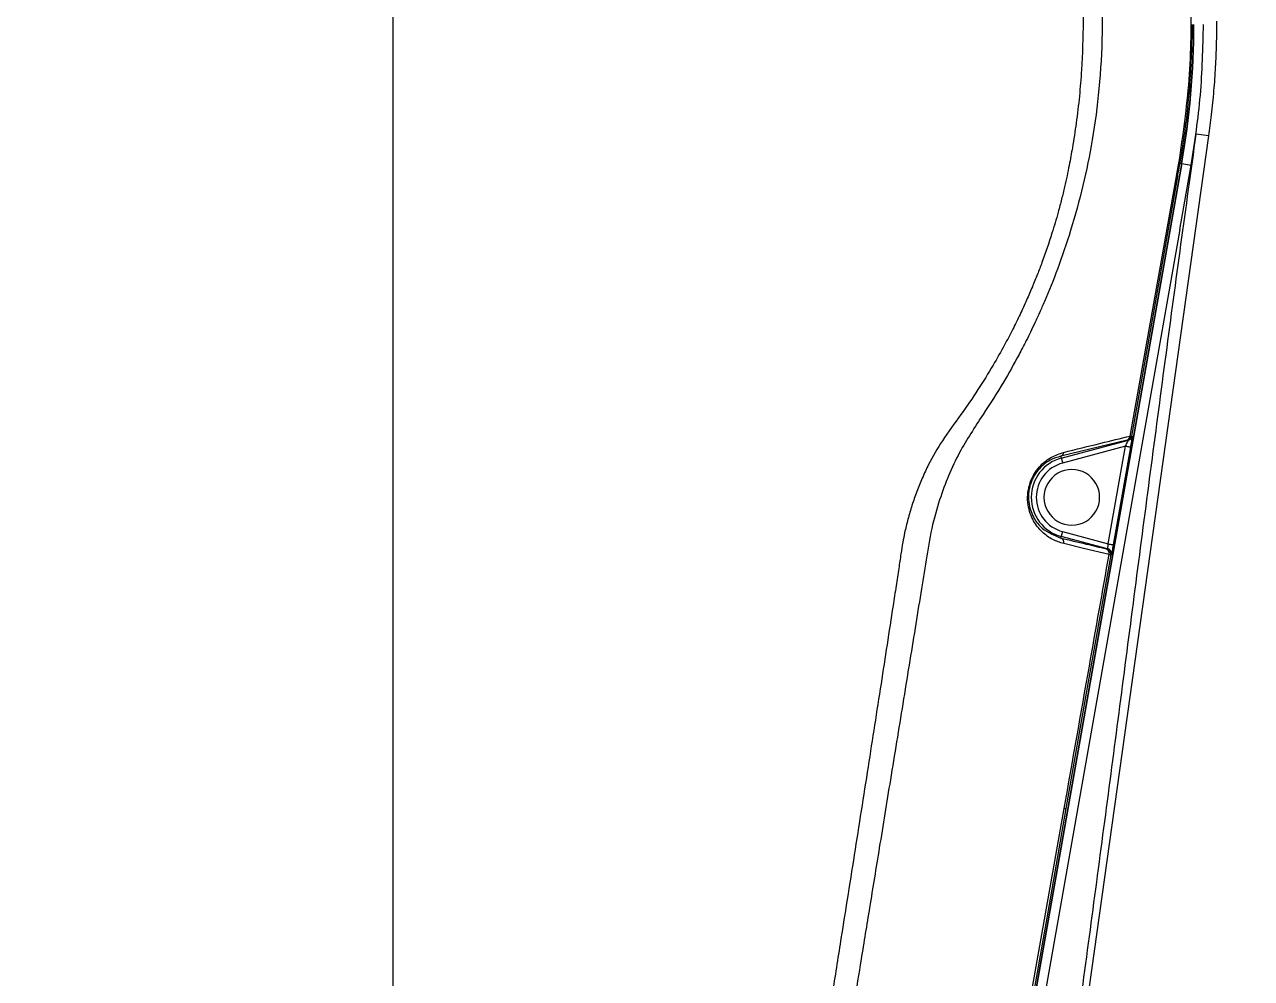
# Model space of a CAD drawing. Header units: millimetres. Extents: x -356 to 237, y 0 to 365.
# Drawn here: x 104.15 to 108.92, y 50.179 to 53.887 of the extents above; entities that cross this region are included whole.
import ezdxf

# ---------------------------------------------------------------- set-up
doc = ezdxf.new("R2010")
doc.units = ezdxf.units.MM

msp = doc.modelspace()

# ---------------------------------------------------------------- linework, layer by layer
at = {"color": 7, "linetype": 'Continuous', "lineweight": 25}
for p, q in [((105.5835, 49.2933), (105.5835, 56.6267)), ((108.2194, 49.6483), (108.7542, 53.454)), ((108.7542, 53.454), (108.7038, 53.4611)), ((108.6472, 53.3468), (107.9702, 49.5074)), ((108.6487, 53.3465), (107.9717, 49.5068)), ((108.6407, 53.3479), (108.6472, 53.3468)), ((108.6411, 53.0898), (108.6853, 53.3401)), ((108.6487, 53.3465), (108.6853, 53.3401)), ((108.4479, 52.2874), (108.6262, 53.2821)), ((108.6411, 53.0898), (108.0136, 49.5311)), ((108.4538, 52.2876), (108.4555, 52.2871)), ((108.1805, 52.2017), (108.4412, 52.2715)), ((108.43, 52.2481), (108.1856, 52.1826)), ((108.363, 51.8682), (108.43, 52.2481)), ((108.4494, 52.2447), (108.3824, 51.8648)), ((108.4412, 52.2715), (108.4396, 52.272)), ((108.1784, 52.2093), (108.1805, 52.2017)), ((108.1789, 51.8911), (108.1805, 51.8968)), ((108.36, 51.8487), (108.1805, 51.8968)), ((108.1856, 51.9158), (108.363, 51.8682)), ((108.3582, 51.8483), (108.36, 51.8487)), ((108.36, 51.8487), (108.3606, 51.85)), ((108.3742, 51.8263), (108.3725, 51.8259)), ((108.3745, 51.8297), (108.3728, 51.8293)), ((108.0647, 50.1225), (108.1918, 50.8401))]:
    msp.add_line(p, q, dxfattribs=at)
at = {"color": 7, "linetype": 'Continuous', "lineweight": 25, "flags": 128}
for points in [[(108.6262, 53.2821), (108.6327, 53.3193), (108.6379, 53.3486)], [(108.629, 53.2817), (108.5309, 52.725), (108.4538, 52.2876)], [(108.4365, 52.2713), (108.292, 52.2366), (108.1784, 52.2093)], [(108.43, 52.2481), (108.4337, 52.2475), (108.4373, 52.2469), (108.4406, 52.2463), (108.4435, 52.2458), (108.4459, 52.2453), (108.4477, 52.245), (108.4489, 52.2448), (108.4494, 52.2447)], [(108.1805, 52.2017), (108.1806, 52.2012), (108.1809, 52.2001), (108.1814, 52.1983), (108.182, 52.196), (108.1828, 52.1931), (108.1836, 52.1898), (108.1846, 52.1863), (108.1856, 52.1826)], [(108.1805, 51.8968), (108.1806, 51.8972), (108.1809, 51.8983), (108.1814, 51.9001), (108.182, 51.9025), (108.1828, 51.9053), (108.1836, 51.9086), (108.1846, 51.9121), (108.1856, 51.9158)], [(108.3662, 51.8271), (108.2674, 51.8507), (108.1902, 51.8691)], [(108.363, 51.8682), (108.3667, 51.8676), (108.3703, 51.8669), (108.3736, 51.8664), (108.3765, 51.8659), (108.3789, 51.8654), (108.3807, 51.8651), (108.3819, 51.8649), (108.3824, 51.8648)], [(108.3725, 51.8259), (108.275, 51.2732), (108.1985, 50.839)], [(108.1985, 50.839), (108.1276, 50.4371), (108.0719, 50.1213)]]:
    msp.add_lwpolyline(points, dxfattribs=at)
at = {"color": 7, "linetype": 'Continuous', "lineweight": 25}
for centre, radius, start, end in [((105.5835, 53.887), 3.111, 349.9999, 359.9999), ((105.5835, 53.887), 3.1125, 350.0001, 0.0001), ((108.6313, 53.311), 0.0381, 75.6662, 79.9975), ((108.6343, 53.3284), 0.047, 259.9757, 263.501), ((108.431, 52.2874), 0.017, 289.0596, 0.087), ((108.4345, 52.291), 0.0197, 285.0345, 350.0096), ((108.4361, 52.2905), 0.0197, 285.0345, 350.0096), ((108.2213, 52.0492), 0.1578, 104.9994, 255.0006), ((108.2213, 52.0492), 0.1381, 104.9999, 255.0001), ((108.1731, 52.2251), 0.0167, 288.6897, 356.6368), ((108.2213, 52.0492), 0.1083, 359.9994, 180.0006), ((108.2213, 52.0492), 0.1083, 179.9997, 0.0003), ((108.1725, 51.8739), 0.0183, 344.8216, 69.5036), ((108.3486, 51.8319), 0.0182, 344.7189, 69.3341), ((108.3531, 51.8293), 0.0197, 0.0187, 74.9412), ((108.3548, 51.8297), 0.0197, 0.0168, 74.9431), ((108.3562, 51.8313), 0.0192, 352.8399, 76.7728), ((108.3531, 51.8293), 0.0196, 350.0053, 0.023), ((108.3546, 51.8297), 0.0199, 350.0758, 359.9525), ((108.4592, 52.3541), 1.5374, 259.9825, 260.2338)]:
    msp.add_arc(centre, radius, start, end, dxfattribs=at)
for points, knots in [([(102.7225, 50.2354), (102.7301, 50.4235), (102.7451, 50.7968), (102.7678, 51.3524), (102.7907, 51.9058), (102.8112, 52.392), (102.8291, 52.8098), (102.8442, 53.1572), (102.8591, 53.5007), (102.8754, 53.8457), (102.8858, 54.1326), (102.918, 54.3586), (102.9513, 54.522), (102.9928, 54.679), (103.043, 54.8324), (103.103, 54.9853), (103.1746, 55.1398), (103.2512, 55.2806), (103.3374, 55.4201), (103.432, 55.5554), (103.5375, 55.6871), (103.647, 55.8078), (103.7895, 55.947), (103.9744, 56.0993), (104.1435, 56.2123), (104.2535, 56.2765), (104.3053, 56.3052), (104.3599, 56.3338), (104.4172, 56.3622), (104.4775, 56.3901), (104.5408, 56.4176), (104.6077, 56.4446), (104.6878, 56.4744), (104.7674, 56.501), (104.8473, 56.5248), (104.9195, 56.5443), (105.0001, 56.5636), (105.1184, 56.5878), (105.2654, 56.6099), (105.4314, 56.6243), (105.5352, 56.6259), (105.5835, 56.6267)], [0, 0, 0, 0, 0.071184, 0.141274, 0.210323, 0.280644, 0.325304, 0.368459, 0.412159, 0.455325, 0.499119, 0.520569, 0.541592, 0.562152, 0.58194, 0.60262, 0.624221, 0.646276, 0.663205, 0.686221, 0.708662, 0.726971, 0.747845, 0.783917, 0.817419, 0.824604, 0.832073, 0.839833, 0.847893, 0.856263, 0.864956, 0.873987, 0.883558, 0.897289, 0.905689, 0.915111, 0.925557, 0.937037, 0.960744, 0.981728, 1, 1, 1, 1]), ([(105.5835, 56.6555), (105.6751, 56.653), (105.8551, 56.6479), (106.1191, 56.6071), (106.3714, 56.5447), (106.6359, 56.4521), (106.9064, 56.3247), (107.1744, 56.157), (107.4139, 55.9672), (107.6243, 55.7593), (107.8061, 55.5372), (107.9597, 55.3043), (108.0862, 55.0642), (108.1857, 54.8193), (108.2596, 54.5726), (108.3096, 54.328), (108.3365, 54.0889), (108.3421, 53.859), (108.3301, 53.6426), (108.3038, 53.4443), (108.2663, 53.2605), (108.2206, 53.093), (108.1694, 52.9428), (108.1269, 52.8371), (108.0965, 52.768), (108.0783, 52.7285), (108.0611, 52.6926), (108.0451, 52.6602), (108.0303, 52.6313), (108.0015, 52.5765), (107.9524, 52.4887), (107.8722, 52.3635), (107.7758, 52.2187), (107.7134, 52.067), (107.6743, 51.9258), (107.6552, 51.8035), (107.6339, 51.6745), (107.6118, 51.5382), (107.5884, 51.3948), (107.5564, 51.1983), (107.5178, 50.9615), (107.4747, 50.6973), (107.4368, 50.4647), (107.4041, 50.2642), (107.3767, 50.0961), (107.3581, 49.9822), (107.3468, 49.913), (107.3412, 49.8789), (107.3362, 49.8483), (107.3318, 49.8215), (107.328, 49.7983), (107.3177, 49.735), (107.3011, 49.6304), (107.2816, 49.5159), (107.2785, 49.4335), (107.279, 49.3844), (107.2821, 49.3354), (107.2876, 49.2865), (107.2954, 49.238), (107.3055, 49.1902), (107.3171, 49.1463), (107.3306, 49.1031), (107.3471, 49.0574), (107.3698, 49.0038), (107.4003, 48.9431), (107.44, 48.8767), (107.4899, 48.8071), (107.5455, 48.743), (107.5907, 48.6989), (107.6195, 48.6734), (107.6341, 48.6611), (107.6474, 48.6502), (107.6595, 48.6407), (107.6701, 48.6326), (107.7135, 48.6002), (107.7933, 48.5494), (107.9158, 48.495), (108.0388, 48.454), (108.1569, 48.4113), (108.2713, 48.3709), (108.4031, 48.3241), (108.5565, 48.2697), (108.7353, 48.2063), (108.8574, 48.163), (108.9197, 48.1409)], [0, 0, 0, 0, 0.024441, 0.048061, 0.071154, 0.09378, 0.122786, 0.150815, 0.178018, 0.204221, 0.22967, 0.254523, 0.278594, 0.302025, 0.325013, 0.347259, 0.368617, 0.389173, 0.408619, 0.426434, 0.442551, 0.45866, 0.472781, 0.48489, 0.489081, 0.492948, 0.49649, 0.499707, 0.502599, 0.505168, 0.516231, 0.529458, 0.544866, 0.562603, 0.572945, 0.583956, 0.595605, 0.607893, 0.620824, 0.634402, 0.661059, 0.684903, 0.705891, 0.723986, 0.739157, 0.751379, 0.754793, 0.757877, 0.76063, 0.763051, 0.76514, 0.766896, 0.780185, 0.793447, 0.797827, 0.802196, 0.806564, 0.810938, 0.815318, 0.819692, 0.823979, 0.827436, 0.831759, 0.836945, 0.842997, 0.849888, 0.857561, 0.865837, 0.872525, 0.874402, 0.876106, 0.877638, 0.878999, 0.880192, 0.881216, 0.89346, 0.905345, 0.916904, 0.928079, 0.938882, 0.949316, 0.965406, 0.982352, 1, 1, 1, 1]), ([(105.5835, 56.6267), (105.6396, 56.6257), (105.7578, 56.6236), (105.9441, 56.6049), (106.1379, 56.5718), (106.3242, 56.5251), (106.5018, 56.4676), (106.6716, 56.3996), (106.8397, 56.3181), (106.9999, 56.226), (107.18, 56.1049), (107.3714, 55.9506), (107.5128, 55.8097), (107.5928, 55.7198), (107.6225, 55.6853), (107.6514, 55.6504), (107.6796, 55.6152), (107.7071, 55.5796), (107.7326, 55.5453), (107.76, 55.5072), (107.8001, 55.4493), (107.8518, 55.3694), (107.9079, 55.2741), (107.9607, 55.1758), (108.0087, 55.0772), (108.0512, 54.9795), (108.086, 54.8906), (108.1276, 54.7729), (108.1721, 54.6241), (108.2133, 54.4444), (108.2427, 54.2659), (108.2608, 54.0851), (108.267, 53.8986), (108.262, 53.7393), (108.2513, 53.6077), (108.2394, 53.5067), (108.2274, 53.4292), (108.2177, 53.3743), (108.2108, 53.3381), (108.2026, 53.2981), (108.1929, 53.2545), (108.1815, 53.2072), (108.1657, 53.1471), (108.1413, 53.0644), (108.1138, 52.984), (108.0874, 52.9149), (108.0676, 52.8662), (108.0452, 52.8143), (108.0199, 52.7592), (107.9914, 52.7013), (107.9569, 52.6354), (107.9124, 52.5567), (107.8562, 52.466), (107.7898, 52.3683), (107.7191, 52.2757), (107.6714, 52.1915), (107.6398, 52.1246), (107.6182, 52.0716), (107.5996, 52.0182), (107.5838, 51.9646), (107.5725, 51.9169), (107.5636, 51.8719), (107.5566, 51.8258), (107.548, 51.7693), (107.5378, 51.7022), (107.5149, 51.5529), (107.4787, 51.3183), (107.4284, 50.9953), (107.3754, 50.6578), (107.328, 50.3587), (107.2879, 50.1053), (107.2544, 49.8996), (107.223, 49.6895), (107.1815, 49.4892), (107.1811, 49.354), (107.1809, 49.2933)], [0, 0, 0, 0, 0.018594, 0.039227, 0.06201, 0.08378, 0.102863, 0.123911, 0.144415, 0.164774, 0.185159, 0.21635, 0.246177, 0.25124, 0.256276, 0.261287, 0.266276, 0.271244, 0.276193, 0.280464, 0.28681, 0.299557, 0.312018, 0.323482, 0.336576, 0.348384, 0.35879, 0.36826, 0.389798, 0.410254, 0.429377, 0.449789, 0.470461, 0.491265, 0.502607, 0.514252, 0.524987, 0.528638, 0.53272, 0.537232, 0.542173, 0.547546, 0.553356, 0.562779, 0.576165, 0.581522, 0.587329, 0.593586, 0.600287, 0.607428, 0.615002, 0.624967, 0.637389, 0.650391, 0.664146, 0.676, 0.682384, 0.688702, 0.694958, 0.701142, 0.707238, 0.711215, 0.716365, 0.722688, 0.730187, 0.738866, 0.772807, 0.808932, 0.847283, 0.886166, 0.909388, 0.932404, 0.955265, 0.979903, 1, 1, 1, 1]), ([(108.6379, 53.3486), (108.6535, 53.4566), (108.6847, 53.6718), (108.6882, 53.9988), (108.6601, 54.3244), (108.5965, 54.6453), (108.5021, 54.9588), (108.4124, 55.1566), (108.3674, 55.2557)], [0, 0, 0, 0, 0.167102, 0.333056, 0.499671, 0.667289, 0.833538, 1, 1, 1, 1]), ([(108.7542, 53.454), (108.7578, 53.4813), (108.7656, 53.5399), (108.7744, 53.6291), (108.7808, 53.7207), (108.7847, 53.8105), (108.7851, 53.8699), (108.7854, 53.8996)], [0, 0, 0, 0, 0.184845, 0.396734, 0.601381, 0.800689, 1, 1, 1, 1]), ([(108.6879, 53.887), (108.6875, 53.8529), (108.6869, 53.7822), (108.6809, 53.6692), (108.6711, 53.5586), (108.6576, 53.4495), (108.6465, 53.383), (108.6407, 53.3479)], [0, 0, 0, 0, 0.18864, 0.391427, 0.626525, 0.803342, 1, 1, 1, 1]), ([(108.6853, 53.3401), (108.6992, 53.4307), (108.7271, 53.612), (108.7311, 53.7953), (108.7331, 53.887)], [0, 0, 0, 0, 0.5000002, 1, 1, 1, 1]), ([(108.7038, 53.4611), (108.6839, 53.3182), (108.6441, 53.0325), (108.5864, 52.6036), (108.5296, 52.1746), (108.4734, 51.7455), (108.4178, 51.319), (108.3622, 50.895), (108.3064, 50.4737), (108.2497, 50.0525), (108.2106, 49.7718), (108.191, 49.6315)], [0, 0, 0, 0, 0.111997, 0.223996, 0.335997, 0.447999, 0.560001, 0.670003, 0.780004, 0.890002, 1, 1, 1, 1]), ([(108.6407, 53.3479), (108.6385, 53.3356), (108.6346, 53.3135), (108.6307, 53.2914), (108.629, 53.2817)], [0, 0, 0, 0, 0.560002, 1, 1, 1, 1]), ([(108.1897, 52.2241), (108.238, 52.2359), (108.324, 52.257), (108.4101, 52.2781), (108.4479, 52.2874)], [0, 0, 0, 0, 0.560223, 1, 1, 1, 1]), ([(108.4479, 52.2874), (108.4493, 52.2874), (108.4513, 52.2875), (108.4533, 52.2875), (108.4538, 52.2876)], [0, 0, 0, 0, 0.710958, 1, 1, 1, 1]), ([(108.4555, 52.2871), (108.4555, 52.2865), (108.4557, 52.2842), (108.4548, 52.279), (108.4537, 52.27), (108.4517, 52.2582), (108.4502, 52.2493), (108.4494, 52.2447)], [0, 0, 0, 0, 0.039704, 0.163039, 0.367164, 0.676001, 1, 1, 1, 1]), ([(108.43, 52.2481), (108.4315, 52.251), (108.4344, 52.2565), (108.4377, 52.263), (108.4398, 52.2674), (108.4406, 52.2696), (108.4413, 52.2708), (108.4412, 52.2714), (108.4412, 52.2715)], [0, 0, 0, 0, 0.37493, 0.714847, 0.844189, 0.933924, 0.984075, 1, 1, 1, 1]), ([(108.4365, 52.2713), (108.4373, 52.2715), (108.4383, 52.2718), (108.4393, 52.2719), (108.4396, 52.272)], [0, 0, 0, 0, 0.774561, 1, 1, 1, 1]), ([(108.1902, 51.8691), (108.1754, 51.8738), (108.1451, 51.8835), (108.104, 51.9138), (108.0756, 51.9497), (108.0587, 51.9867), (108.0501, 52.0212), (108.0488, 52.0532), (108.0522, 52.0803), (108.059, 52.1073), (108.0724, 52.1378), (108.0997, 52.175), (108.1385, 52.2072), (108.1737, 52.2188), (108.1897, 52.2241)], [0, 0, 0, 0, 0.095017, 0.195356, 0.308972, 0.373324, 0.445256, 0.526352, 0.56937, 0.613405, 0.69765, 0.772621, 0.896493, 1, 1, 1, 1]), ([(108.1784, 52.2093), (108.1644, 52.2048), (108.1333, 52.1948), (108.0979, 52.166), (108.0767, 52.1369), (108.066, 52.1155), (108.0597, 52.0984), (108.0552, 52.0803), (108.052, 52.0549), (108.054, 52.0155), (108.0713, 51.9689), (108.1114, 51.9178), (108.1529, 51.9014), (108.1789, 51.8911)], [0, 0, 0, 0, 0.100972, 0.223453, 0.305896, 0.34696, 0.387855, 0.431225, 0.475095, 0.5641, 0.699855, 0.811204, 1, 1, 1, 1]), ([(108.1789, 51.8911), (108.2117, 51.8832), (108.2704, 51.8692), (108.3292, 51.8551), (108.3551, 51.8489)], [0, 0, 0, 0, 0.558433, 1, 1, 1, 1]), ([(108.3582, 51.8483), (108.3578, 51.8483), (108.3568, 51.8485), (108.3557, 51.8488), (108.3551, 51.8489)], [0, 0, 0, 0, 0.347356, 1, 1, 1, 1]), ([(108.3606, 51.85), (108.3608, 51.8509), (108.3613, 51.8533), (108.3619, 51.8573), (108.3625, 51.8625), (108.3628, 51.8662), (108.363, 51.8682)], [0, 0, 0, 0, 0.157091, 0.394496, 0.663865, 1, 1, 1, 1]), ([(108.3824, 51.8648), (108.3817, 51.8607), (108.3802, 51.8526), (108.3782, 51.8422), (108.3766, 51.8344), (108.3756, 51.8305), (108.3752, 51.8289)], [0, 0, 0, 0, 0.346156, 0.668042, 0.866935, 1, 1, 1, 1]), ([(108.1918, 50.8401), (108.2244, 51.0244), (108.2826, 51.3533), (108.3407, 51.6823), (108.3662, 51.8271)], [0, 0, 0, 0, 0.56, 1, 1, 1, 1]), ([(108.3662, 51.8271), (108.3677, 51.8267), (108.3698, 51.8263), (108.3719, 51.826), (108.3725, 51.8259)], [0, 0, 0, 0, 0.716534, 1, 1, 1, 1]), ([(108.3752, 51.8289), (108.375, 51.8282), (108.3748, 51.8272), (108.3743, 51.8264), (108.3742, 51.8263)], [0, 0, 0, 0, 0.776873, 1, 1, 1, 1])]:
    msp.add_open_spline(points, degree=3, knots=knots, dxfattribs=at)

doc.saveas('drawing.dxf')
